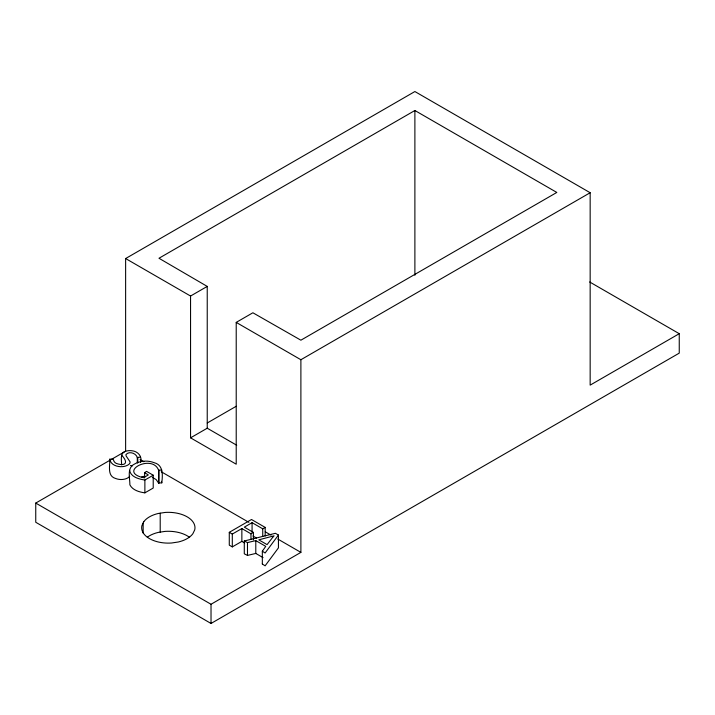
<?xml version="1.0" encoding="UTF-8"?>
<svg xmlns="http://www.w3.org/2000/svg" width="715" height="715" viewBox="0 0 715 715"><rect width="100%" height="100%" fill="white"/><g stroke="black" fill="none" stroke-linecap="round" stroke-linejoin="round"><path stroke-width="1.07" d="M121.702 464.902C121.407 459.897 119.763 451.808 126.796 450.977A8.276 4.782 0 0 1 131.712 450.736C137.602 451.12 142.643 456.277 140.524 462.507M144.636 477.995L144.636 472.651L146.539 471.355L153.216 475.207L153.216 488.032L144.877 492.85C139.3 492.081 132.624 490.213 129.871 484.842C129.987 477.986 126.6 467.726 134.608 463.99C140.515 460.63 147.907 460.228 154.208 462.712C163.503 465.027 162.707 475.296 161.796 482.848L158.551 482.991L156.174 479.604L152.304 477.316M244.289 540.987L275.382 533.292L278.439 535.052L278.439 547.878L265.104 565.833L262.334 564.001L262.334 551.176L265.757 546.367L255.791 540.611L247.479 542.587L244.289 540.987L244.289 553.812L247.479 555.412L255.791 553.437L263.04 557.629M262.334 564.001L262.477 563.492M278.439 535.052L265.104 553.008L262.334 551.176M125.626 258.544L414.888 91.538L590.161 192.728L590.161 385.126L679.25 333.691L679.25 353.13L211.023 623.462L35.75 522.272L35.75 503.074L125.626 451.192L125.626 258.544L190.556 296.037L207.234 286.411L158.971 258.258L414.888 110.503L556.815 192.442L300.89 340.197L252.887 312.768L236.218 322.394L236.218 464.196L190.556 437.839L190.556 296.037M236.218 322.394L300.89 359.734L590.161 192.728M207.252 422.985L236.227 406.263M190.556 437.839L207.234 428.214L236.719 445.231M129.603 470.363C130.756 477.093 139.076 479.148 144.877 480.024L153.216 475.207M244.593 542.962L241.858 541.38L232.304 546.895L229.283 545.152L229.283 532.326L251.501 519.501L265.185 527.402L265.185 535.955M229.283 532.326L232.304 534.069L241.858 528.555L250.974 533.819L253.423 532.407L253.423 539.888M265.185 527.402L262.736 528.823L252.073 522.665L244.307 527.143L253.423 532.407M35.75 503.074L211.023 604.264L300.89 552.382L300.89 359.734M141.722 476.825L143.876 476.369M140.524 457.162L137.28 457.43C135.922 453.042 128.959 450.861 125.938 454.624L126.099 455.893L130.076 461.863A6.596 3.807 0 0 1 129.004 464.241A10.457 6.033 0 0 1 124.705 466.296C119.199 467.637 110.718 465.68 109.788 459.209L113.113 459.057L113.757 460.692A8.58 4.951 0 0 0 116.295 463.418C125.527 466.698 128.807 462.641 121.702 455.285M161.796 470.023L158.551 470.166C152.384 453.471 116.983 471.748 143.509 477.727L148.3 474.966L144.636 472.651M130.425 465.528L132.409 465.849M589.687 281.987L679.25 333.691M140.069 459.531L143.921 461.756M161.259 471.757L248.892 522.352M265.265 531.808L271.039 535.142M277.778 539.038L300.89 552.382M252.958 536L256.515 538.055M161.429 481.329L161.796 482.848M414.888 110.503L414.888 275.275M262.736 528.823L262.736 536.304M255.791 540.611L255.791 553.437M252.073 522.665L252.073 532.282M250.974 533.819L250.974 539.164M247.479 542.587L247.479 555.412M241.858 528.555L241.858 541.38M232.304 534.069L232.304 546.895M211.023 604.264L211.023 623.462M207.234 286.411L207.234 428.214M160.205 513.182L160.205 532.112M159.025 470.318L159.025 483.143M158.551 470.166L158.551 482.991M144.877 480.024L144.877 492.85M143.152 523.049L143.152 533.068M137.781 457.591L137.781 462.936M137.28 457.43L137.28 462.775M109.788 459.209C110.083 465.688 106.982 475.975 115.526 478.46C118.431 479.595 121.675 479.854 124.705 479.122A10.457 6.033 0 0 0 129.004 477.066A6.596 3.807 0 0 0 129.701 476.279M147.335 537.179A26.652 15.39 0 0 1 158.355 532.389L165.094 531.388A26.652 15.39 0 0 1 189.618 537.412M143.795 521.7L141.928 525.57A26.652 15.39 0 0 0 171.546 543.007L178.285 541.997A26.652 15.39 0 0 0 192.844 533.756L194.712 529.887A26.652 15.39 0 0 0 165.094 512.449L158.355 513.459A26.652 15.39 0 0 0 143.795 521.7M272.638 537.403L267.088 544.633L258.794 539.843L274.068 535.812L272.638 537.403"/></g></svg>
